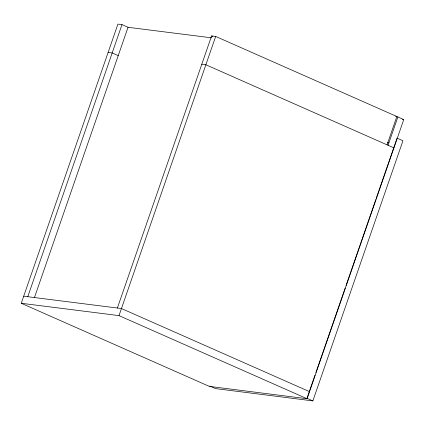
<?xml version="1.0" encoding="UTF-8"?>
<svg xmlns="http://www.w3.org/2000/svg" width="425" height="425" viewBox="0 0 425 425"><rect width="100%" height="100%" fill="white"/><g stroke="black" fill="none" stroke-linecap="round" stroke-linejoin="round"><path stroke-width="0.64" d="M117.38 308.019L211.602 35.928L215.677 36.444L403.75 119.563L307.078 398.735L209.323 386.394L21.25 303.275L117.922 24.103L121.996 24.618L128.058 27.296L211.762 37.857M27.774 296.708L121.996 24.618M34.473 297.5L128.042 27.29M21.25 303.275L119.005 315.616L215.677 36.444M387.058 144.84L396.865 116.519L395.702 116.37M388.067 145.286L397.874 116.965M315.015 375.105L306.983 398.299L312.864 400.897L402.948 140.739L397.072 138.141L376.231 198.321M315.887 372.598L345.19 287.969M346.062 285.462L375.801 199.575M108.115 52.424L112.189 52.939L118.256 55.622M201.795 64.249L205.87 64.765L393.943 147.884M402.438 119.393L403.75 119.563M387.159 142.635L388.907 142.858L387.897 142.412M23.704 296.193L121.454 308.534L309.527 391.653M312.864 400.897L215.576 388.615L209.7 386.017M211.602 35.928L212.813 36.465M119.005 315.616L307.078 398.735"/></g></svg>
